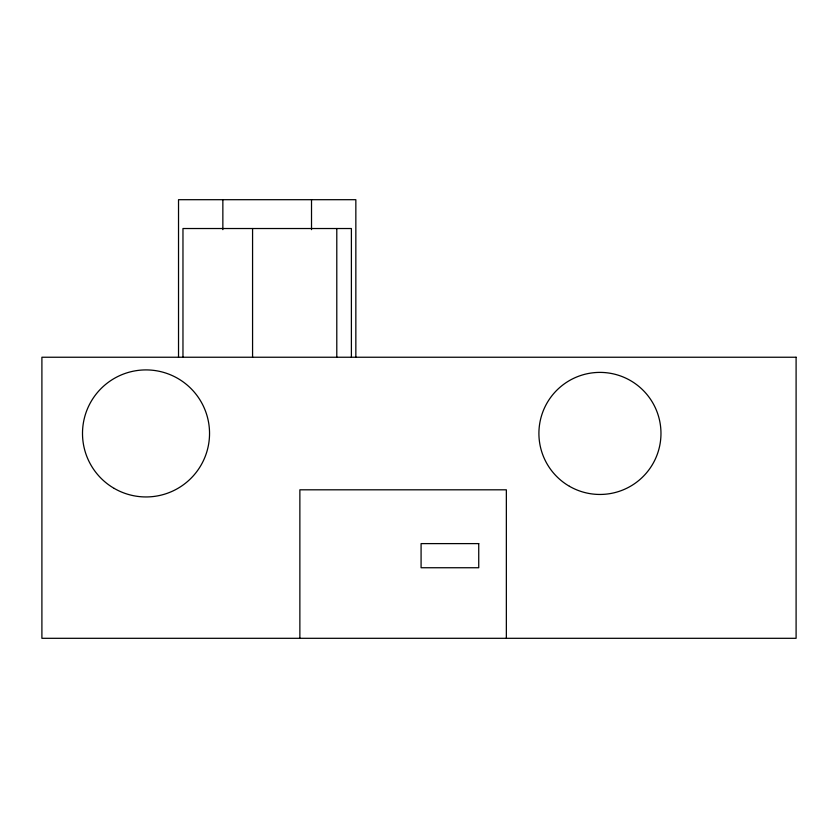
<?xml version="1.0" encoding="UTF-8"?>
<svg xmlns="http://www.w3.org/2000/svg" width="838" height="838" viewBox="0 0 838 838"><rect width="100%" height="100%" fill="white"/><g stroke="black" fill="none" stroke-linecap="round" stroke-linejoin="round"><path stroke-width="1.26" d="M506.351 638.305L506.351 489.811L299.868 489.811L299.868 638.305M355.846 357.239L355.846 199.695L178.525 199.695L178.525 357.239M351.394 357.239L351.394 228.523L182.967 228.523L182.967 357.239M336.792 228.523L336.792 357.239M311.516 199.695L311.516 229.643M252.573 228.523L252.573 357.239M222.856 199.695L222.856 229.643M796.1 357.239L41.9 357.239L41.9 638.305L796.1 638.305L796.1 357.239M478.739 543.611L421.085 543.611L421.085 567.745L478.739 567.745L478.739 543.611M114.261 488.439A63.52 63.52 0 0 0 209.542 433.424A63.52 63.52 0 0 0 114.261 378.42A63.52 63.52 0 0 0 114.261 488.439M569.421 486.281A61.038 61.038 0 0 0 660.973 433.424A61.038 61.038 0 0 0 569.421 380.567A61.038 61.038 0 0 0 569.421 486.281"/></g></svg>
